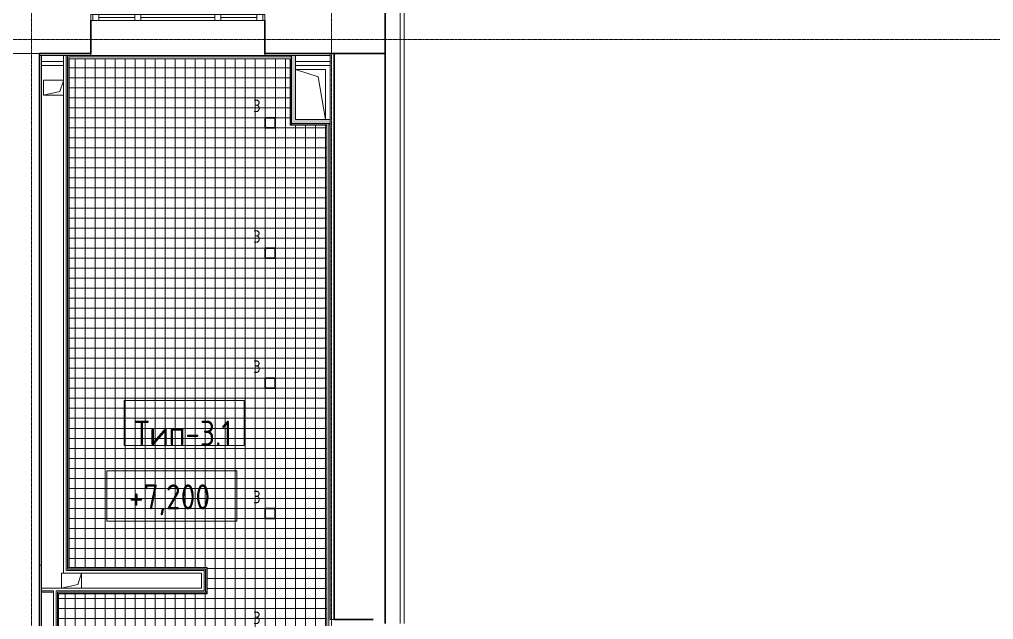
# Model space of a CAD drawing. Header units: millimetres. Extents: x -10474 to 67905, y -3824 to 44223.
# Drawn here: x 7031 to 16764, y 14452 to 20443 of the extents above; entities that cross this region are included whole.
import ezdxf

# ---------------------------------------------------------------- set-up
doc = ezdxf.new("R2010")
doc.units = ezdxf.units.MM
doc.linetypes.add('ADSK_Линия сетки', pattern=[25, 20, -2.5, 0, -2.5])
for name, color, linetype, lineweight in [('_ Окна', 7, 'Continuous', 9), ('Аннотация', 7, 'Continuous', 20), ('Марки', 7, 'Continuous', 20), ('Обобщенные модели', 7, 'Continuous', 18), ('Окна', 7, 'Continuous', 9), ('Оси', 7, 'Continuous', 9), ('Отметки', 7, 'Continuous', 9), ('Перекрытие', 7, 'Continuous', 18), ('Потолки', 7, 'Continuous', 9), ('Потолки штриховка', 7, 'Continuous', 9), ('Стены внутренние', 7, 'Continuous', 18), ('Стены наружные', 7, 'Continuous', 18), ('Стены несущие', 7, 'Continuous', 30), ('Стены отделка', 7, 'Continuous', 30), ('Стены штриховка', 7, 'Continuous', 9)]:
    doc.layers.add(name, color=color, linetype=linetype, lineweight=lineweight)
doc.layers.add('Линии', color=7, linetype='Continuous', lineweight=9, true_color=0x00a600)
doc.styles.add('GOST Common_2', font='GOST_Common.ttf', dxfattribs={"width": 0.9, "height": 250})
doc.styles.add('GOST Common_4', font='GOST_Common.ttf', dxfattribs={"width": 0.9, "height": 125})
doc.styles.add('GOST Common_B', font='', dxfattribs={"width": 0.9, "height": 250})
doc.styles.get('GOST Common_B').set_extended_font_data('GOST Common', bold=True)

# ---------------------------------------------------------------- blocks, each defined once
blk = doc.blocks.new('GM_Отверстие прямоугольное _в плите_ - Отверстие-1433035-План потолков 2-го этажа')
at = {"layer": 'Обобщенные модели'}
for p, q in [((-101.2, -75), (-101.2, 75)), ((-101.2, -75), (-63.7, 37.5)), ((-63.7, 37.5), (101.2, 75)), ((101.2, 75), (101.2, -75)), ((101.2, -75), (81.2, -75))]:
    blk.add_line(p, q, dxfattribs=at)
blk = doc.blocks.new('GM_Отверстие прямоугольное _в плите_ - Отверстие-V1-План потолков 2-го этажа')
at = {"layer": 'Обобщенные модели'}
for p, q in [((-98.8, 75), (101.2, 75)), ((-98.8, -67.8), (-63.7, 37.5)), ((-63.7, 37.5), (101.2, 75)), ((101.2, 75), (101.2, -75)), ((101.2, -75), (-98.8, -75))]:
    blk.add_line(p, q, dxfattribs=at)
blk = doc.blocks.new('GM_Отверстие прямоугольное _в плите_ - Отверстие-1433036-План потолков 2-го этажа')
at = {"layer": 'Обобщенные модели'}
for p, q in [((-150, 250), (-150, -250)), ((-150, 250), (-75, -175)), ((-75, -175), (150, -250)), ((-150, -250), (150, -250))]:
    blk.add_line(p, q, dxfattribs=at)
blk = doc.blocks.new('окно трехпол с фрамугой - 1700-2320_h_ _нов_ ок4_-2135193-План потолков 2-го этажа')
at = {"layer": '_ Окна', "lineweight": 18}
for p, q in [((-870, 75), (-870, 135)), ((-870, 135), (-790, 135)), ((-790, 135), (-790, 75)), ((-430, 75), (-430, 135)), ((-430, 135), (-370, 135)), ((-370, 135), (-370, 75)), ((370, 75), (370, 135)), ((370, 135), (430, 135)), ((430, 135), (430, 75)), ((790, 135), (790, 75)), ((870, 135), (790, 135)), ((870, 75), (870, 135)), ((-790, 75), (-870, 75)), ((-370, 75), (-430, 75)), ((430, 75), (370, 75)), ((790, 75), (870, 75))]:
    blk.add_line(p, q, dxfattribs=at)
at = {"layer": '_ Окна'}
for p, q in [((-850, 75), (-850, 135)), ((-790, 105), (-430, 105)), ((-370, 105), (370, 105)), ((430, 105), (790, 105)), ((850, 75), (850, 135))]:
    blk.add_line(p, q, dxfattribs=at)
at = {"layer": 'Окна'}
for p, q in [((-870, 135), (-870, 75)), ((-790, 135), (-870, 135)), ((-790, 135), (-430, 135)), ((-370, 135), (-430, 135)), ((-370, 135), (370, 135)), ((430, 135), (370, 135)), ((430, 135), (790, 135)), ((870, 135), (790, 135)), ((870, 75), (870, 135)), ((-870, 75), (-790, 75)), ((-430, 75), (-790, 75)), ((-430, 75), (-370, 75)), ((370, 75), (-370, 75)), ((370, 75), (430, 75)), ((790, 75), (430, 75)), ((790, 75), (870, 75))]:
    blk.add_line(p, q, dxfattribs=at)
blk = doc.blocks.new('ADSK_Марка_Потолок - ADSK_Марка и Смещение от уровня-155896-План потолков 2-го этажа')
at = {"layer": 'Марки'}
for p, q in [((-6, 4.5), (-6, 0)), ((-6, 4.5), (6, 4.5)), ((6, 4.5), (6, 0)), ((-6, 0), (6, 0))]:
    blk.add_line(p, q, dxfattribs=at)
blk = doc.blocks.new('Высотные отметки - Рамка-12095-План потолков 2-го этажа')
at = {"layer": 'Аннотация'}
for p, q in [((-6.5, 0), (-6.5, 5)), ((-6.5, 5), (6.5, 5)), ((6.5, 5), (6.5, 0)), ((6.5, 0), (-6.5, 0))]:
    blk.add_line(p, q, dxfattribs=at)

msp = doc.modelspace()

# ---------------------------------------------------------------- hatches: boundary and pattern name
at = {"layer": 'Потолки штриховка', "lineweight": 18}
h = msp.add_hatch(dxfattribs=at)
h.set_pattern_fill('FP_35', color=256, style=0, pattern_type=2)
h.set_pattern_definition([(90, (8787.61, 16360.99), (100, -6e-15), []), (0, (8787.61, 16360.99), (0, -100), [])])
h.paths.add_polyline_path([(10102, 12701.264), (10102, 19389.534), (9735, 19389.534), (9735, 20049.525), (7527.388, 20049.525), (7527.388, 14970.09), (8905, 14970.09), (8905, 14710.105), (7422, 14710.105), (7422, 12701.264), (9064.505, 12701.264)])
at = {"layer": 'Стены внутренние'}
for points in [[(9750, 19404.534), (9790, 19404.534), (9790, 20084.534), (9750, 20084.534), (9750, 19576.197)], [(10102, 19404.534), (10135, 19404.534), (10135, 19444.534), (9790, 19444.534), (9790, 19404.534)]]:
    msp.add_hatch(color=256, dxfattribs=at).paths.add_polyline_path(points)

# ---------------------------------------------------------------- linework, layer by layer
at = {"layer": 'Линии', "color": 5, "lineweight": 30, "true_color": 0x0000ff}
for p, q in [((9487.615, 19360.987), (9487.615, 19460.987)), ((9487.615, 19460.987), (9587.615, 19460.987)), ((9587.615, 19360.987), (9587.615, 19460.987)), ((9587.615, 19360.987), (9487.615, 19360.987)), ((9487.615, 18060.987), (9487.615, 18160.987)), ((9487.615, 18160.987), (9587.615, 18160.987)), ((9587.615, 18060.987), (9587.615, 18160.987)), ((9587.615, 18060.987), (9487.615, 18060.987)), ((9487.615, 16760.987), (9487.615, 16860.987)), ((9487.615, 16860.987), (9587.615, 16860.987)), ((9587.615, 16760.987), (9587.615, 16860.987)), ((9587.615, 16760.987), (9487.615, 16760.987))]:
    msp.add_line(p, q, dxfattribs=at)
at = {"layer": 'Линии', "color": 1, "lineweight": 30, "true_color": 0xff0000}
for p, q in [((9487.615, 15460.987), (9487.615, 15560.987)), ((9487.615, 15560.987), (9587.615, 15560.987)), ((9587.615, 15460.987), (9587.615, 15560.987)), ((9587.615, 15460.987), (9487.615, 15460.987))]:
    msp.add_line(p, q, dxfattribs=at)
at = {"layer": 'Оси', "linetype": 'ADSK_Линия сетки'}
for p, q in [((10149.565, -3024.361), (10149.565, 21114.536)), ((7149.565, -3024.361), (7149.565, 20782.525)), ((-9674.401, 20245), (56004.853, 20245))]:
    msp.add_line(p, q, dxfattribs=at)
at = {"layer": 'Перекрытие'}
for p, q in [((7250, 19982.525), (7470, 19982.525)), ((7510, 19982.525), (7512.388, 19982.525)), ((7524.181, 19982.525), (7527.388, 19982.525)), ((9738, 20022.525), (9735, 20022.525)), ((9735, 19982.525), (9738, 19982.525)), ((9790, 19982.525), (10135, 19982.525))]:
    msp.add_line(p, q, dxfattribs=at)
at = {"layer": 'Потолки'}
for p, q in [((7527.388, 20049.525), (9735, 20049.525)), ((7527.388, 14970.09), (7527.388, 20049.525)), ((9735, 20049.525), (9735, 19389.534)), ((9735, 19389.534), (10102, 19389.534)), ((10102, 19389.534), (10102, 12701.264)), ((8905, 14970.09), (7527.388, 14970.09)), ((8905, 14710.105), (8905, 14970.09)), ((7422, 14710.105), (8905, 14710.105))]:
    msp.add_line(p, q, dxfattribs=at)
at = {"layer": 'Стены внутренние'}
for p, q in [((7250, 20022.525), (7470, 20022.525)), ((7510, 20022.525), (7512.388, 20022.525)), ((7524.276, 20022.525), (7527.388, 20022.525)), ((9790, 20022.525), (10135, 20022.525))]:
    msp.add_line(p, q, dxfattribs=at)
at = {"layer": 'Стены наружные'}
for p, q in [((7512.388, 20082.525), (7512.388, 14967.09)), ((7524.388, 14967.09), (7524.388, 20070.525)), ((7524.388, 20070.525), (9741, 20070.525)), ((9485.123, 20082.525), (7744.123, 20082.525)), ((9741, 20082.525), (9741, 20070.525)), ((9738, 20049.525), (9738, 19397.034)), ((9738, 20049.525), (9750, 20049.525)), ((9750, 19397.034), (9738, 19397.034)), ((9750, 19392.534), (9750, 19397.034)), ((9750, 19392.534), (10102, 19392.534)), ((10102, 19404.534), (10102, 19392.534)), ((10123, 19395.534), (10123, 12680.264)), ((10123, 19395.534), (10135, 19395.534)), ((8902, 14967.09), (7510, 14967.09)), ((8902, 14725.105), (8902, 14967.09)), ((7422, 12680.264), (7422, 14713.105)), ((7422, 14713.105), (8897.5, 14713.105)), ((8897.5, 14725.105), (8897.5, 14713.105)), ((8902, 14725.105), (8897.5, 14725.105))]:
    msp.add_line(p, q, dxfattribs=at)
at = {"layer": 'Стены несущие'}
for p, q in [((10685, 14412.264), (10685, 20612.525)), ((7744.123, 20432.525), (7744.123, 20102.525)), ((9484.123, 20102.525), (9484.123, 20432.525)), ((7744.123, 20102.525), (7230, 20102.525)), ((7230, 20102.525), (7230, 12328.264)), ((9484.123, 20102.525), (10685, 20102.525)), ((10175, 20102.525), (10175, 14452.264)), ((10565, 14453.264), (10175, 14453.264)), ((10505, 14452.264), (10175, 14452.264))]:
    msp.add_line(p, q, dxfattribs=at)
at = {"layer": 'Стены отделка', "lineweight": 9}
for p, q in [((10835, 14412.264), (10835, 20762.525)), ((10875, 20782.525), (10875, 14412.264)), ((7230, 20082.525), (7744.123, 20082.525)), ((7250, 12328.264), (7250, 20082.525)), ((7470, 14915.105), (7470, 20082.525)), ((7510, 20082.525), (7510, 14955.09)), ((7744.123, 20102.525), (7744.123, 20082.525)), ((9484.123, 20082.525), (9484.123, 20102.525)), ((10135, 20082.525), (9485.123, 20082.525)), ((9750, 19404.534), (9750, 20084.534)), ((9750, 20084.534), (9790, 20084.534)), ((9790, 20084.534), (9790, 19444.534)), ((10135, 20102.525), (10135, 14452.264)), ((10135, 19404.534), (9750, 19404.534)), ((9790, 19444.534), (10135, 19444.534)), ((7250, 14995.105), (7230, 14995.105)), ((7510, 14915.105), (7470, 14915.105)), ((7510, 14955.09), (8890, 14955.09)), ((8850, 14915.09), (7510, 14915.09)), ((8850, 14765.105), (8850, 14915.09)), ((8890, 14955.09), (8890, 14725.105)), ((7250, 14765.105), (8850, 14765.105)), ((7370, 14725.105), (7250, 14725.105)), ((7370, 12348.264), (7370, 14725.105)), ((8890, 14725.105), (7410, 14725.105)), ((7410, 14725.105), (7410, 12348.264)), ((10175, 14452.264), (10135, 14452.264))]:
    msp.add_line(p, q, dxfattribs=at)
at = {"layer": 'Стены штриховка'}
for p, q in [((6850, 20102.525), (7230, 20102.525)), ((7497, 20082.525), (7497, 14942.09)), ((8877, 14942.09), (7497, 14942.09)), ((8877, 14738.105), (8877, 14942.09)), ((7370, 14738.105), (7250, 14738.105)), ((7370, 14738.105), (7370, 14725.105)), ((8877, 14738.105), (7397, 14738.105)), ((7397, 14738.105), (7397, 12328.264))]:
    msp.add_line(p, q, dxfattribs=at)

# ---------------------------------------------------------------- block references
at = {"layer": 'Марки', "xscale": 99.99999999999993, "yscale": 99.99999999999993, "zscale": 99.99999999999993}
msp.add_blockref('ADSK_Марка_Потолок - ADSK_Марка и Смещение от уровня-155896-План потолков 2-го этажа', (8677.254, 16190.528), dxfattribs=at)
at = {"layer": 'Обобщенные модели', "rotation": 180}
for name, p in [('GM_Отверстие прямоугольное _в плите_ - Отверстие-1433036-План потолков 2-го этажа', (9940, 19694.534)), ('GM_Отверстие прямоугольное _в плите_ - Отверстие-V1-План потолков 2-го этажа', (7371.194, 19762)), ('GM_Отверстие прямоугольное _в плите_ - Отверстие-1433035-План потолков 2-го этажа', (7551.194, 14840.105))]:
    msp.add_blockref(name, p, dxfattribs=at)
at = {"layer": 'Окна'}
msp.add_blockref('окно трехпол с фрамугой - 1700-2320_h_ _нов_ ок4_-2135193-План потолков 2-го этажа', (8614.123, 20357.525), dxfattribs=at)
at = {"layer": 'Отметки', "lineweight": 20, "xscale": 99.99999999999993, "yscale": 99.99999999999993, "zscale": 99.99999999999993}
msp.add_blockref('Высотные отметки - Рамка-12095-План потолков 2-го этажа', (8554.12, 15435.372), dxfattribs=at)

# ---------------------------------------------------------------- texts
at = {"layer": 'Аннотация', "lineweight": 9, "char_height": 125, "width": 175.5, "attachment_point": 5, "line_spacing_factor": 1.022766, "style": 'GOST Common_4'}
for insert in [(9403.074, 19580.894), (9403.074, 18276.485), (9403.074, 16976.402), (9403.074, 15675.044), (9403.074, 14468.694)]:
    msp.add_mtext('\\pt180,360,540,720,900,1080,1260,1440,1620,1800,1980,2160,2340,2520,2700,2880,3060,3240,3420,3600,3780,3960,4140,4320,4500,4680,4860,5040,5220,5400,5580,5760;3 ', dxfattribs=dict(at, insert=insert))
at = {"layer": 'Марки', "lineweight": 9, "insert": (8666.623, 16312.684), "char_height": 250, "width": 1024.2, "attachment_point": 5, "line_spacing_factor": 1.022766, "style": 'GOST Common_B'}
msp.add_mtext('\\pt1143,2286,3429,4572,5715,6858,8001,9144,10287,11430,12573,13716,14859,16002,17145,18288,19431,20574,21717,22860,24003,25146,26289,27432,28575,29718,30861,32004,33147,34290,35433,36576;Тип-3.1', dxfattribs=at)
at = {"layer": 'Отметки', "lineweight": 20, "insert": (8125.444, 15801.407), "char_height": 250, "width": 1028.82257, "attachment_point": 1, "line_spacing_factor": 1.022761, "style": 'GOST Common_2'}
msp.add_mtext('+7,200', dxfattribs=at)

doc.saveas('drawing.dxf')
